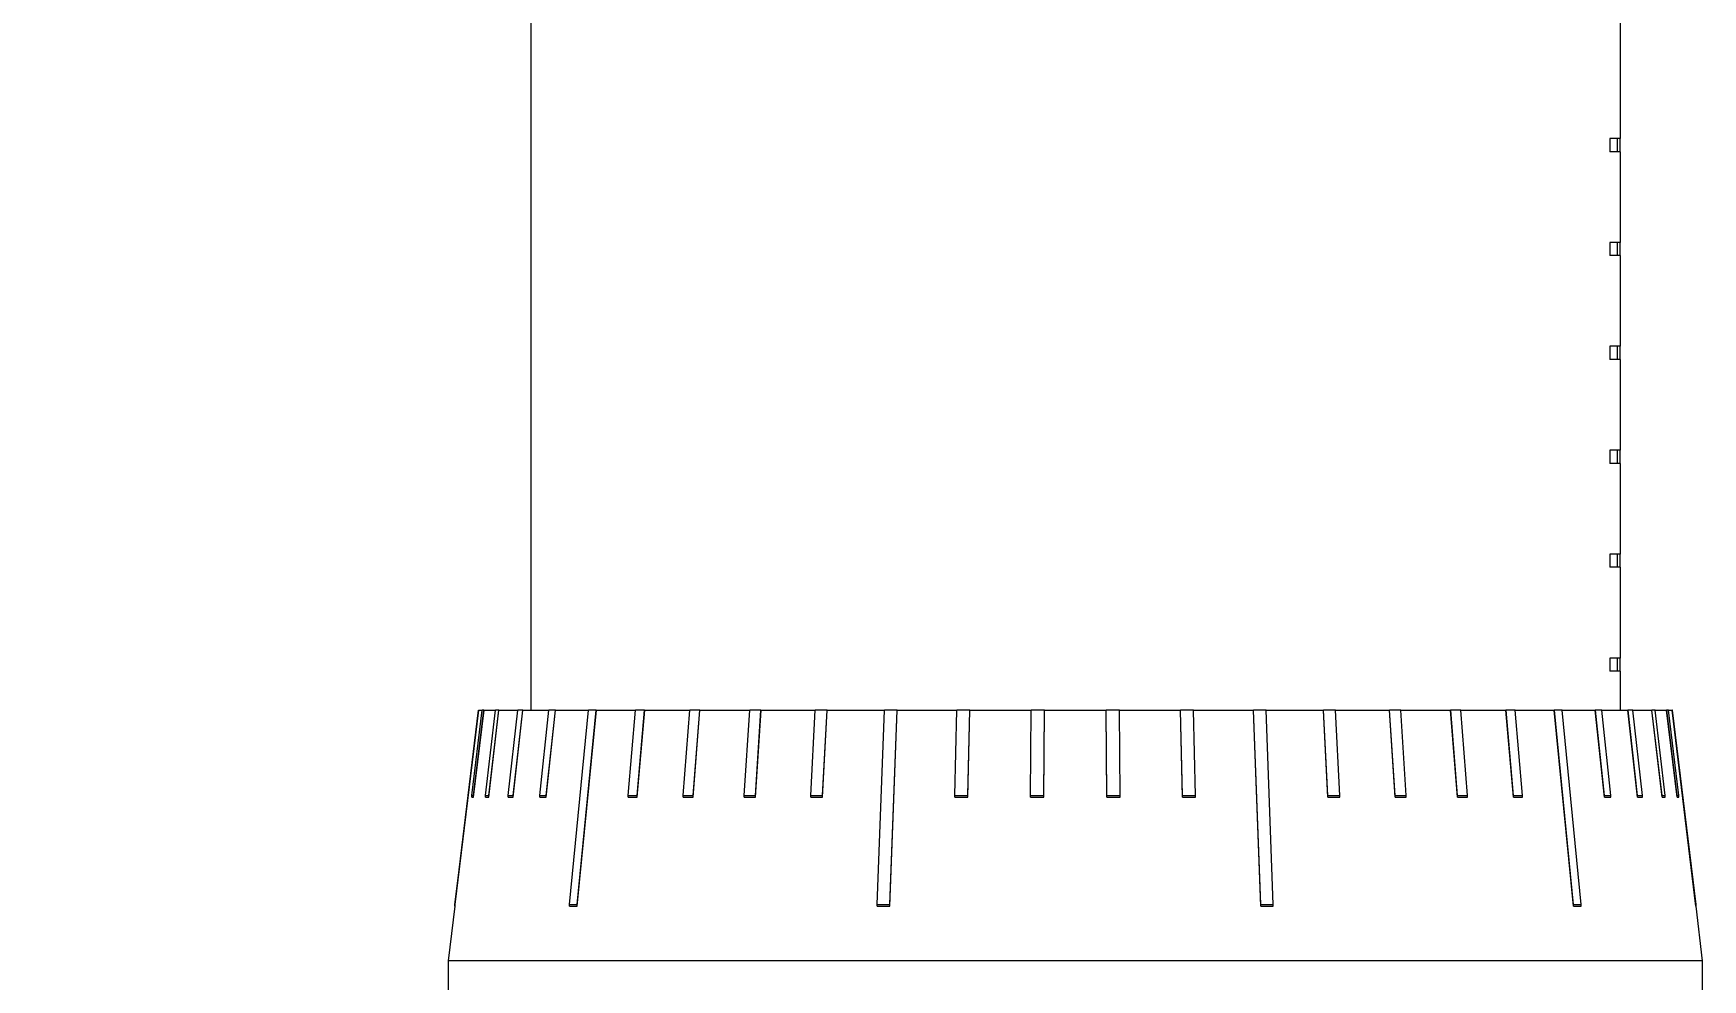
# Model space of a CAD drawing. Header units: millimetres. Extents: x 2 to 278, y 1 to 215.
# Drawn here: x 129.79 to 137.82, y 140.57 to 145.12 of the extents above; entities that cross this region are included whole.
import ezdxf

# ---------------------------------------------------------------- set-up
doc = ezdxf.new("R2010")
doc.units = ezdxf.units.MM
doc.styles.add('SLDTEXTSTYLE0', font='TXT', dxfattribs={"width": 0.75})
doc.dimstyles.new('SLDDIMSTYLE2', dxfattribs={"dimtxt": 2.116667, "dimasz": 3.175, "dimexe": 0, "dimexo": 0.0625, "dimgap": 0.529167, "dimtad": 0, "dimtih": 1, "dimtoh": 1, "dimdec": 1, "dimlfac": 2, "dimrnd": 1e-09, "dimzin": 12, "dimdsep": 46, "dimtxsty": 'SLDTEXTSTYLE0', "dimsah": 1, "dimcen": 0.09, "dimadec": 0, "dimazin": 3, "dimtfac": 1, "dimtdec": 1, "dimtofl": 0, "dimtmove": 0, "dimatfit": 3, "dimfxl": 1, "dimfrac": 2, "dimtolj": 1, "dimtzin": 12, "dimarcsym": 0})

# ---------------------------------------------------------------- blocks, each defined once
blk = doc.blocks.new('_D_16')
at = {"color": 7, "linetype": 'Continuous', "lineweight": 0}
for p, q in [((127.7874, 186.3951), (104.1516, 186.3951)), ((105.9296, 186.3951), (105.9296, 162.6998)), ((102.051, 159.4484), (101.4072, 159.4484)), ((101.4072, 159.4484), (101.4072, 156.0853)), ((109.8082, 159.4484), (110.4521, 159.4484)), ((110.4521, 159.4484), (110.4521, 156.0853)), ((101.4072, 156.0853), (102.051, 156.0853)), ((110.4521, 156.0853), (109.8082, 156.0853)), ((105.9296, 126.8287), (105.9296, 152.2929)), ((133.5342, 126.8287), (104.1516, 126.8287))]:
    blk.add_line(p, q, dxfattribs=at)
at = {"color": 7, "linetype": 'Continuous', "lineweight": 18}
for points in [[(105.9296, 186.3951), (105.4216, 183.2201), (106.4376, 183.2201)], [(105.9296, 126.8287), (106.4376, 130.0037), (105.4216, 130.0037)]]:
    blk.add_solid(points, dxfattribs=at)
at = {"color": 7, "linetype": 'Continuous', "lineweight": 18, "char_height": 2.11667, "attachment_point": 1, "style": 'SLDTEXTSTYLE0'}
for s, insert in [('119.1mm', (99.7658, 162.6061)), ('4.69in', (102.051, 158.8138)), ('NOMINAL', (99.2994, 155.0214))]:
    blk.add_mtext(s, dxfattribs=dict(at, insert=insert))

msp = doc.modelspace()

# ---------------------------------------------------------------- linework, layer by layer
at = {"color": 7, "linetype": 'Continuous', "lineweight": 18}
for p, q in [((132.1848, 145.6281), (132.1848, 141.8655)), ((137.4233, 145.6281), (137.4233, 144.6161)), ((137.4233, 144.6161), (137.3744, 144.6161)), ((137.3744, 144.6161), (137.3744, 144.5526)), ((137.4108, 144.5526), (137.4108, 144.6161)), ((137.4233, 144.5526), (137.4233, 144.6161)), ((137.4233, 144.5526), (137.3744, 144.5526)), ((137.4233, 144.5526), (137.4233, 144.1161)), ((137.4233, 144.1161), (137.3744, 144.1161)), ((137.3744, 144.1161), (137.3744, 144.0526)), ((137.4108, 144.0526), (137.4108, 144.1161)), ((137.4233, 144.0526), (137.4233, 144.1161)), ((137.4233, 144.0526), (137.3744, 144.0526)), ((137.4233, 144.0526), (137.4233, 143.6161)), ((137.4233, 143.6161), (137.3744, 143.6161)), ((137.3744, 143.6161), (137.3744, 143.5526)), ((137.4108, 143.5526), (137.4108, 143.6161)), ((137.4233, 143.5526), (137.4233, 143.6161)), ((137.4233, 143.5526), (137.3744, 143.5526)), ((137.4233, 143.5526), (137.4233, 143.1161)), ((137.4233, 143.1161), (137.3744, 143.1161)), ((137.3744, 143.1161), (137.3744, 143.0526)), ((137.4233, 143.0526), (137.3744, 143.0526)), ((137.4108, 143.0526), (137.4108, 143.1161)), ((137.4233, 143.0526), (137.4233, 143.1161)), ((137.4233, 143.0526), (137.4233, 142.6161)), ((137.4233, 142.6161), (137.3744, 142.6161)), ((137.3744, 142.6161), (137.3744, 142.5526)), ((137.4108, 142.5526), (137.4108, 142.6161)), ((137.4233, 142.5526), (137.4233, 142.6161)), ((137.4233, 142.5526), (137.3744, 142.5526)), ((137.4233, 142.5526), (137.4233, 142.1161)), ((137.4233, 142.1161), (137.3744, 142.1161)), ((137.3744, 142.1161), (137.3744, 142.0526)), ((137.4108, 142.0526), (137.4108, 142.1161)), ((137.4233, 142.0526), (137.4233, 142.1161)), ((137.4233, 142.0526), (137.3744, 142.0526)), ((137.4233, 142.0526), (137.4233, 141.8655)), ((131.9329, 141.8655), (131.8197, 140.9305)), ((131.8198, 140.9213), (131.9341, 141.8655)), ((131.9023, 141.455), (131.9516, 141.8655)), ((131.9103, 141.4459), (131.9607, 141.8655)), ((131.9103, 141.455), (131.9596, 141.8655)), ((131.933, 141.8655), (131.9329, 141.8655)), ((131.933, 141.8655), (131.9341, 141.8655)), ((131.9341, 141.8655), (131.951, 141.8655)), ((131.9596, 141.8655), (131.9516, 141.8655)), ((131.9596, 141.8655), (131.9607, 141.8655)), ((131.9607, 141.8655), (132.0162, 141.8655)), ((131.967, 141.455), (132.0152, 141.8655)), ((131.9828, 141.4459), (132.032, 141.8655)), ((131.9828, 141.455), (132.031, 141.8655)), ((132.031, 141.8655), (132.0152, 141.8655)), ((132.031, 141.8655), (132.032, 141.8655)), ((132.032, 141.8655), (132.1238, 141.8655)), ((132.0765, 141.455), (132.1227, 141.8655)), ((132.0999, 141.4459), (132.1471, 141.8655)), ((132.0999, 141.455), (132.1461, 141.8655)), ((132.1461, 141.8655), (132.1227, 141.8655)), ((132.1461, 141.8655), (132.1471, 141.8655)), ((132.1471, 141.8655), (132.2735, 141.8655)), ((132.229, 141.455), (132.2726, 141.8655)), ((132.2596, 141.4459), (132.3041, 141.8655)), ((132.2596, 141.455), (132.3031, 141.8655)), ((132.3031, 141.8655), (132.2726, 141.8655)), ((132.3031, 141.8655), (132.3041, 141.8655)), ((132.3041, 141.8655), (132.4632, 141.8655)), ((132.3707, 140.9305), (132.4623, 141.8655)), ((132.408, 140.9213), (132.5005, 141.8655)), ((132.408, 140.9305), (132.4996, 141.8655)), ((132.4996, 141.8655), (132.4623, 141.8655)), ((132.4996, 141.8655), (132.5005, 141.8655)), ((132.5005, 141.8655), (132.6898, 141.8655)), ((132.6528, 141.455), (132.689, 141.8655)), ((132.7325, 141.8655), (132.689, 141.8655)), ((132.6962, 141.4459), (132.7333, 141.8655)), ((132.6962, 141.455), (132.7325, 141.8655)), ((132.7325, 141.8655), (132.7333, 141.8655)), ((132.7333, 141.8655), (132.9498, 141.8655)), ((132.9174, 141.455), (132.9491, 141.8655)), ((132.998, 141.8655), (132.9491, 141.8655)), ((132.9663, 141.4459), (132.9987, 141.8655)), ((132.9663, 141.455), (132.998, 141.8655)), ((132.998, 141.8655), (132.9987, 141.8655)), ((132.9987, 141.8655), (133.2389, 141.8655)), ((133.2117, 141.455), (133.2384, 141.8655)), ((133.292, 141.8655), (133.2384, 141.8655)), ((133.2653, 141.4459), (133.2926, 141.8655)), ((133.2653, 141.455), (133.292, 141.8655)), ((133.292, 141.8655), (133.2926, 141.8655)), ((133.2926, 141.8655), (133.5528, 141.8655)), ((133.5312, 141.455), (133.5524, 141.8655)), ((133.6098, 141.8655), (133.5524, 141.8655)), ((133.5886, 141.4459), (133.6103, 141.8655)), ((133.5886, 141.455), (133.6098, 141.8655)), ((133.6098, 141.8655), (133.6103, 141.8655)), ((133.6103, 141.8655), (133.8864, 141.8655)), ((133.8511, 140.9305), (133.8861, 141.8655)), ((133.9465, 141.8655), (133.8861, 141.8655)), ((133.9115, 140.9213), (133.9468, 141.8655)), ((133.9115, 140.9305), (133.9465, 141.8655)), ((133.9465, 141.8655), (133.9468, 141.8655)), ((133.9468, 141.8655), (134.2345, 141.8655)), ((134.225, 141.455), (134.2343, 141.8655)), ((134.2967, 141.8655), (134.2343, 141.8655)), ((134.2874, 141.4459), (134.2969, 141.8655)), ((134.2874, 141.455), (134.2967, 141.8655)), ((134.2967, 141.8655), (134.2969, 141.8655)), ((134.2969, 141.8655), (134.5916, 141.8655)), ((134.5884, 141.455), (134.5915, 141.8655)), ((134.6549, 141.8655), (134.5915, 141.8655)), ((134.6518, 141.4459), (134.655, 141.8655)), ((134.6518, 141.455), (134.6549, 141.8655)), ((134.6549, 141.8655), (134.655, 141.8655)), ((134.655, 141.8655), (134.952, 141.8655)), ((134.9552, 141.4459), (134.952, 141.8655)), ((134.9521, 141.8655), (134.952, 141.8655)), ((134.9552, 141.455), (134.9521, 141.8655)), ((135.0154, 141.8655), (134.9521, 141.8655)), ((135.0154, 141.8655), (135.3101, 141.8655)), ((135.0186, 141.455), (135.0154, 141.8655)), ((135.3196, 141.4459), (135.3101, 141.8655)), ((135.3103, 141.8655), (135.3101, 141.8655)), ((135.3196, 141.455), (135.3103, 141.8655)), ((135.3727, 141.8655), (135.3103, 141.8655)), ((135.3725, 141.8655), (135.6602, 141.8655)), ((135.382, 141.455), (135.3727, 141.8655)), ((135.6955, 140.9213), (135.6602, 141.8655)), ((135.6605, 141.8655), (135.6602, 141.8655)), ((135.6955, 140.9305), (135.6605, 141.8655)), ((135.7209, 141.8655), (135.6605, 141.8655)), ((135.7206, 141.8655), (135.9968, 141.8655)), ((135.7559, 140.9305), (135.7209, 141.8655)), ((136.0184, 141.4459), (135.9968, 141.8655)), ((135.9973, 141.8655), (135.9968, 141.8655)), ((136.0184, 141.455), (135.9973, 141.8655)), ((136.0547, 141.8655), (135.9973, 141.8655)), ((136.0543, 141.8655), (136.3146, 141.8655)), ((136.0759, 141.455), (136.0547, 141.8655)), ((136.3418, 141.4459), (136.3146, 141.8655)), ((136.3152, 141.8655), (136.3146, 141.8655)), ((136.3418, 141.455), (136.3152, 141.8655)), ((136.3688, 141.8655), (136.3152, 141.8655)), ((136.3682, 141.8655), (136.6086, 141.8655)), ((136.3954, 141.455), (136.3688, 141.8655)), ((136.641, 141.4459), (136.6086, 141.8655)), ((136.6093, 141.8655), (136.6086, 141.8655)), ((136.641, 141.455), (136.6093, 141.8655)), ((136.6582, 141.8655), (136.6093, 141.8655)), ((136.6575, 141.8655), (136.8741, 141.8655)), ((136.6899, 141.455), (136.6582, 141.8655)), ((136.9111, 141.4459), (136.8741, 141.8655)), ((136.8749, 141.8655), (136.8741, 141.8655)), ((136.9111, 141.455), (136.8749, 141.8655)), ((136.9184, 141.8655), (136.8749, 141.8655)), ((136.9176, 141.8655), (137.107, 141.8655)), ((136.9546, 141.455), (136.9184, 141.8655)), ((137.1995, 140.9213), (137.107, 141.8655)), ((137.1079, 141.8655), (137.107, 141.8655)), ((137.1995, 140.9305), (137.1079, 141.8655)), ((137.1452, 141.8655), (137.1079, 141.8655)), ((137.1443, 141.8655), (137.3036, 141.8655)), ((137.2368, 140.9305), (137.1452, 141.8655)), ((137.3481, 141.4459), (137.3036, 141.8655)), ((137.3045, 141.8655), (137.3036, 141.8655)), ((137.3481, 141.455), (137.3045, 141.8655)), ((137.3351, 141.8655), (137.3045, 141.8655)), ((137.3342, 141.8655), (137.4607, 141.8655)), ((137.3787, 141.455), (137.3351, 141.8655)), ((137.5079, 141.4459), (137.4607, 141.8655)), ((137.4617, 141.8655), (137.4607, 141.8655)), ((137.5079, 141.455), (137.4617, 141.8655)), ((137.4851, 141.8655), (137.4617, 141.8655)), ((137.4841, 141.8655), (137.5759, 141.8655)), ((137.5313, 141.455), (137.4851, 141.8655)), ((137.6252, 141.4459), (137.5759, 141.8655)), ((137.577, 141.8655), (137.5759, 141.8655)), ((137.6252, 141.455), (137.577, 141.8655)), ((137.5928, 141.8655), (137.577, 141.8655)), ((137.5918, 141.8655), (137.6475, 141.8655)), ((137.641, 141.455), (137.5928, 141.8655)), ((137.6979, 141.4459), (137.6475, 141.8655)), ((137.6486, 141.8655), (137.6475, 141.8655)), ((137.6979, 141.455), (137.6486, 141.8655)), ((137.6566, 141.8655), (137.6486, 141.8655)), ((137.6555, 141.8655), (137.6742, 141.8655)), ((137.7059, 141.455), (137.6566, 141.8655)), ((137.7885, 140.9213), (137.6742, 141.8655)), ((137.6753, 141.8655), (137.6742, 141.8655)), ((137.6755, 141.8655), (137.6753, 141.8655)), ((137.7887, 140.9305), (137.6755, 141.8655)), ((131.9023, 141.455), (131.9103, 141.455)), ((131.9023, 141.4459), (131.9023, 141.455)), ((131.9023, 141.4459), (131.9103, 141.4459)), ((131.9103, 141.4459), (131.9103, 141.455)), ((131.967, 141.455), (131.9828, 141.455)), ((131.967, 141.4459), (131.967, 141.455)), ((131.967, 141.4459), (131.9828, 141.4459)), ((131.9828, 141.4459), (131.9828, 141.455)), ((132.0765, 141.455), (132.0999, 141.455)), ((132.0765, 141.4459), (132.0765, 141.455)), ((132.0765, 141.4459), (132.0999, 141.4459)), ((132.0999, 141.4459), (132.0999, 141.455)), ((132.229, 141.455), (132.2596, 141.455)), ((132.229, 141.4459), (132.229, 141.455)), ((132.229, 141.4459), (132.2596, 141.4459)), ((132.2596, 141.4459), (132.2596, 141.455)), ((132.6528, 141.455), (132.6962, 141.455)), ((132.6528, 141.4459), (132.6528, 141.455)), ((132.6528, 141.4459), (132.6962, 141.4459)), ((132.6962, 141.4459), (132.6962, 141.455)), ((132.9174, 141.455), (132.9663, 141.455)), ((132.9174, 141.4459), (132.9174, 141.455)), ((132.9174, 141.4459), (132.9663, 141.4459)), ((132.9663, 141.4459), (132.9663, 141.455)), ((133.2117, 141.455), (133.2653, 141.455)), ((133.2117, 141.4459), (133.2117, 141.455)), ((133.2117, 141.4459), (133.2653, 141.4459)), ((133.2653, 141.4459), (133.2653, 141.455)), ((133.5312, 141.455), (133.5886, 141.455)), ((133.5312, 141.4459), (133.5312, 141.455)), ((133.5312, 141.4459), (133.5886, 141.4459)), ((133.5886, 141.4459), (133.5886, 141.455)), ((134.225, 141.455), (134.2874, 141.455)), ((134.225, 141.4459), (134.225, 141.455)), ((134.225, 141.4459), (134.2874, 141.4459)), ((134.2874, 141.4459), (134.2874, 141.455)), ((134.5884, 141.455), (134.6518, 141.455)), ((134.5884, 141.4459), (134.5884, 141.455)), ((134.5884, 141.4459), (134.6518, 141.4459)), ((134.6518, 141.4459), (134.6518, 141.455)), ((134.9552, 141.4459), (134.9552, 141.455)), ((134.9552, 141.455), (135.0186, 141.455)), ((134.9552, 141.4459), (135.0186, 141.4459)), ((135.0186, 141.4459), (135.0186, 141.455)), ((135.3196, 141.4459), (135.3196, 141.455)), ((135.3196, 141.455), (135.382, 141.455)), ((135.3196, 141.4459), (135.382, 141.4459)), ((135.382, 141.4459), (135.382, 141.455)), ((136.0184, 141.455), (136.0759, 141.455)), ((136.0184, 141.4459), (136.0184, 141.455)), ((136.0184, 141.4459), (136.0759, 141.4459)), ((136.0759, 141.4459), (136.0759, 141.455)), ((136.3418, 141.455), (136.3954, 141.455)), ((136.3418, 141.4459), (136.3418, 141.455)), ((136.3418, 141.4459), (136.3954, 141.4459)), ((136.3954, 141.4459), (136.3954, 141.455)), ((136.641, 141.4459), (136.641, 141.455)), ((136.641, 141.455), (136.6899, 141.455)), ((136.641, 141.4459), (136.6899, 141.4459)), ((136.6899, 141.4459), (136.6899, 141.455)), ((136.9111, 141.4459), (136.9111, 141.455)), ((136.9111, 141.455), (136.9546, 141.455)), ((136.9111, 141.4459), (136.9546, 141.4459)), ((136.9546, 141.4459), (136.9546, 141.455)), ((137.3481, 141.4459), (137.3481, 141.455)), ((137.3481, 141.455), (137.3787, 141.455)), ((137.3481, 141.4459), (137.3787, 141.4459)), ((137.3787, 141.4459), (137.3787, 141.455)), ((137.5079, 141.455), (137.5313, 141.455)), ((137.5079, 141.4459), (137.5079, 141.455)), ((137.5079, 141.4459), (137.5313, 141.4459)), ((137.5313, 141.4459), (137.5313, 141.455)), ((137.6252, 141.4459), (137.6252, 141.455)), ((137.6252, 141.455), (137.641, 141.455)), ((137.6252, 141.4459), (137.641, 141.4459)), ((137.641, 141.4459), (137.641, 141.455)), ((137.6979, 141.4459), (137.6979, 141.455)), ((137.6979, 141.455), (137.7059, 141.455)), ((137.6979, 141.4459), (137.7059, 141.4459)), ((137.7059, 141.4459), (137.7059, 141.455)), ((131.8197, 140.9213), (131.7879, 140.659)), ((131.8197, 140.9305), (131.8197, 140.9213)), ((131.8197, 140.9305), (131.8198, 140.9305)), ((131.8197, 140.9213), (131.8198, 140.9213)), ((131.8198, 140.9213), (131.8198, 140.9305)), ((132.3707, 140.9305), (132.408, 140.9305)), ((132.3707, 140.9213), (132.3707, 140.9305)), ((132.3707, 140.9213), (132.408, 140.9213)), ((132.408, 140.9213), (132.408, 140.9305)), ((133.8511, 140.9305), (133.9115, 140.9305)), ((133.8511, 140.9213), (133.8511, 140.9305)), ((133.8511, 140.9213), (133.9115, 140.9213)), ((133.9115, 140.9213), (133.9115, 140.9305)), ((135.6955, 140.9305), (135.7559, 140.9305)), ((135.6955, 140.9213), (135.6955, 140.9305)), ((135.6955, 140.9213), (135.7559, 140.9213)), ((135.7559, 140.9213), (135.7559, 140.9305)), ((137.1995, 140.9213), (137.1995, 140.9305)), ((137.1995, 140.9305), (137.2368, 140.9305)), ((137.1995, 140.9213), (137.2368, 140.9213)), ((137.2368, 140.9213), (137.2368, 140.9305)), ((137.7885, 140.9305), (137.7887, 140.9305)), ((137.7885, 140.9213), (137.7885, 140.9305)), ((137.7885, 140.9213), (137.7887, 140.9213)), ((137.7887, 140.9213), (137.7887, 140.9305)), ((137.8204, 140.659), (137.7887, 140.9213)), ((131.7879, 140.659), (131.7879, 140.0341)), ((134.8034, 140.659), (131.7879, 140.659)), ((137.8204, 140.659), (134.8034, 140.659)), ((137.8204, 140.3933), (137.8204, 140.659))]:
    msp.add_line(p, q, dxfattribs=at)
at = {"color": 7, "linetype": 'Continuous', "lineweight": 18, "flags": 128}
for points in [[(131.8198, 140.9305), (131.8336, 141.0446), (131.933, 141.8655)], [(137.7885, 140.9305), (137.7747, 141.0446), (137.6753, 141.8655)]]:
    msp.add_lwpolyline(points, dxfattribs=at)

# ---------------------------------------------------------------- dimensions: what is measured, and where the dimension line sits
at = {"color": 7, "linetype": 'Continuous', "lineweight": 18}
dim = msp.add_linear_dim(base=(105.9296, 126.8287), p1=(129.0574, 186.3951), p2=(134.8042, 126.8287), angle=90, text='<>\\PNOMINAL', dimstyle='SLDDIMSTYLE2', dxfattribs=at)
dim.commit()
dim.dimension.update_dxf_attribs({"geometry": '_D_16', "text_midpoint": (105.9296, 157.4964), "dimtype": 160})

doc.saveas('drawing.dxf')
